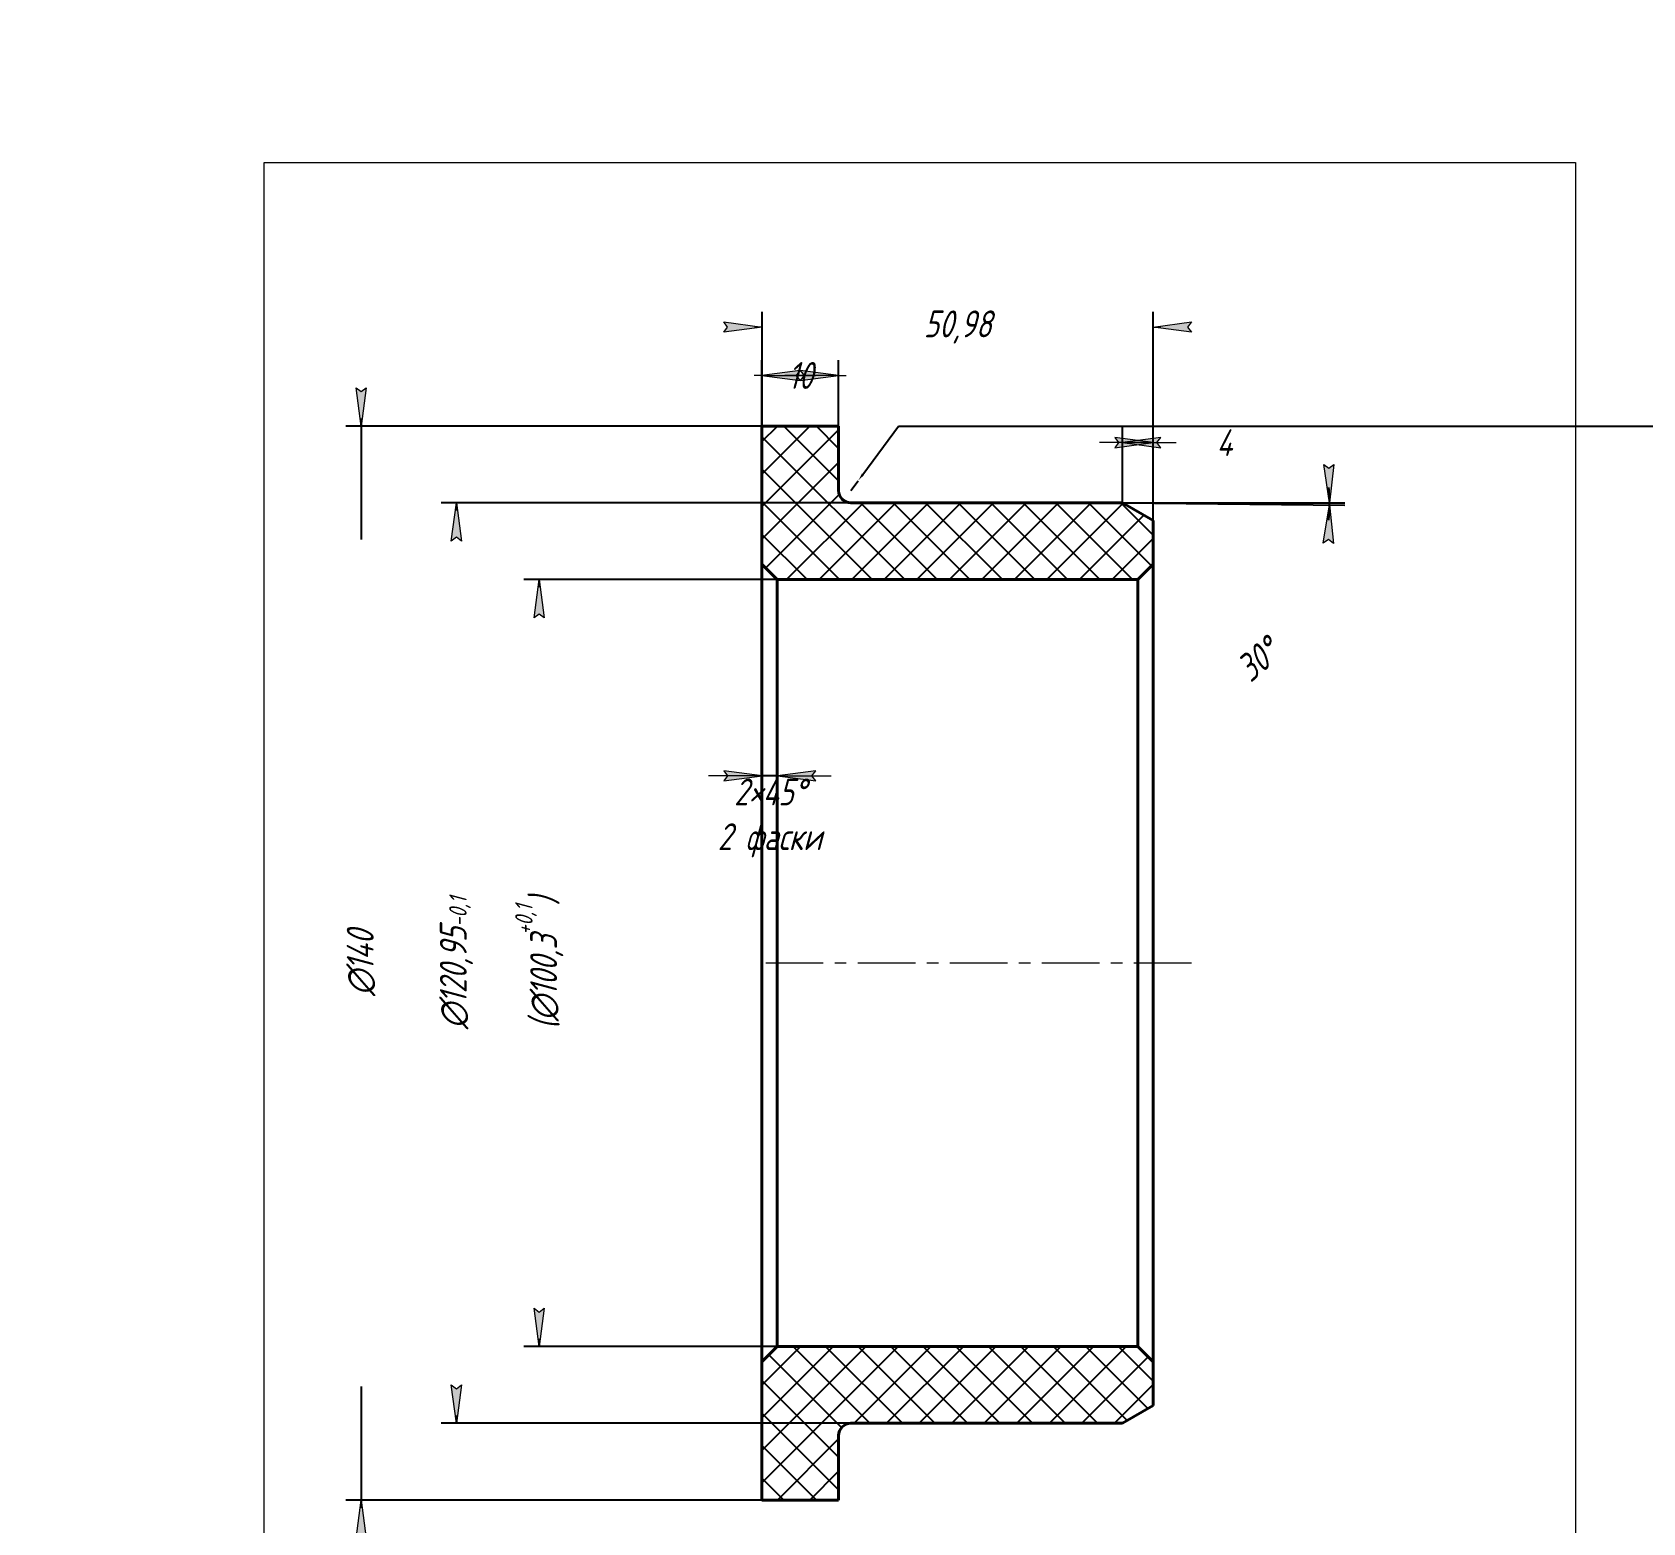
# Model space of a CAD drawing. Header units: millimetres. Extents: x 0 to 210, y 0 to 297.
# Drawn here: x 0 to 210, y 102.7 to 297 of the extents above; entities that cross this region are included whole.
import ezdxf

# ---------------------------------------------------------------- set-up
doc = ezdxf.new("R2010")
doc.units = ezdxf.units.MM
for name, pattern in [('K5LT_AXLED', [12, 7.5, -1.5, 1.5, -1.5]), ('K5LT_BASIC', [0]), ('K5LT_THIN', [0]), ('K5LT_THIN_INCLUDED_TO_HATCHING', [0])]:
    doc.linetypes.add(name, pattern=pattern)
doc.layers.add('Системный слой', color=7, linetype='Continuous')
doc.styles.add('KDIMTEXTSTYLE', font='GOST_AU.SHX', dxfattribs={"width": 0.96, "oblique": 15, "height": 5})
doc.dimstyles.new('KDIMSTYLE (1.00)', dxfattribs={"dimtxt": 5, "dimasz": 1, "dimexe": 2, "dimexo": 0.0625, "dimgap": 1, "dimtad": 1, "dimtxsty": 'KDIMTEXTSTYLE', "dimsah": 1, "dimcen": 0.09, "dimdle": 1, "dimadec": 0, "dimazin": 0, "dimtfac": 0.667, "dimtmove": 0, "dimatfit": 3, "dimfxl": 1, "dimtvp": 1, "dimtolj": 1, "dimtzin": 0, "dimarcsym": 0})

# ---------------------------------------------------------------- blocks, each defined once
blk = doc.blocks.new('U0')
at = {"layer": 'Системный слой', "color": 7, "linetype": 'K5LT_THIN_INCLUDED_TO_HATCHING', "lineweight": 18}
for p, q in [((30.2348940378597, 280), (201.2348940378597, 280)), ((30.2348940378597, 78), (30.2348940378597, 280)), ((201.2348940378597, 280), (201.2348940378597, 78)), ((201.2348940378597, 78), (30.2348940378597, 78))]:
    blk.add_line(p, q, dxfattribs=at)
blk = doc.blocks.new('KDIMARROW_01')
at = {"layer": 'Системный слой'}
blk.add_hatch(color=0, dxfattribs=at).paths.add_polyline_path([(0, 0), (-5, 0.658262491226197), (-4.5, 5.51091059616309e-16), (-5, -0.6582624912261956)])
at = {"layer": 'Системный слой', "color": 0, "linetype": 'K5LT_THIN', "lineweight": 18}
for p, q in [((-4.5, 5.51091059616309e-16), (-5, 0.658262491226197)), ((-5, 0.658262491226197), (0, 0)), ((0, 0), (-5, -0.6582624912261956)), ((-5, -0.6582624912261956), (-4.5, 5.51091059616309e-16)), ((0, 0), (-1, 0))]:
    blk.add_line(p, q, dxfattribs=at)
blk = doc.blocks.new('KDIMARROW_02')
at = {"layer": 'Системный слой'}
blk.add_hatch(color=0, dxfattribs=at).paths.add_polyline_path([(4.5, -5.51091059616309e-16), (5, 0.6582624912261956), (0, 0), (5, -0.658262491226197)])
at = {"layer": 'Системный слой', "color": 0, "linetype": 'K5LT_THIN', "lineweight": 18}
for p, q in [((0, 0), (-1, 0)), ((5, 0.6582624912261956), (0, 0)), ((0, 0), (5, -0.658262491226197)), ((0, 0), (7, -8.572527594031472e-16)), ((4.5, -5.51091059616309e-16), (5, 0.6582624912261956)), ((5, -0.658262491226197), (4.5, -5.51091059616309e-16))]:
    blk.add_line(p, q, dxfattribs=at)

msp = doc.modelspace()

# ---------------------------------------------------------------- hatches: boundary and pattern name
at = {"layer": 'Системный слой'}
h = msp.add_hatch(dxfattribs=at)
h.set_pattern_fill('', angle=45, style=0, pattern_type=0)
h.set_pattern_definition([(45, (0, 0), (-2.121320343559643, 2.121320343559643), []), (135, (0, 0), (-2.121320343559643, -2.121320343559642), [])])
h.paths.add_polyline_path([(95.15161879652806, 123.6500027414015), (95.15161879652806, 105.6500027414015), (105.1516187965281, 105.6500027414015), (105.1516187965281, 114.0500027414015), (105.6202479466296, 115.1813735913), (106.751618796528, 115.6500027414015), (142.1516187965281, 115.6500027414015), (146.1516187965281, 117.95940381816), (146.1516187965281, 123.6500027414015), (144.1516187965281, 125.6500027414015), (97.15161879652806, 125.6500027414015)])
h.paths.add_polyline_path([(95.15161879652807, 245.6500027414015), (95.15161879652807, 227.6500027414015), (97.15161879652807, 225.6500027414015), (144.1516187965281, 225.6500027414015), (146.1516187965281, 227.6500027414015), (146.1516187965281, 233.340601664643), (142.1516187965281, 235.6500027414015), (106.7516187965281, 235.6500027414015), (105.6202479466296, 236.118631891503), (105.1516187965281, 237.2500027414015), (105.1516187965281, 245.6500027414015)])

# ---------------------------------------------------------------- linework, layer by layer
at = {"layer": 'Системный слой', "color": 150, "linetype": 'K5LT_BASIC', "lineweight": 40, "true_color": 0x0080ff}
for p, q in [((95.15161879652807, 245.6500027414015), (105.1516187965281, 245.6500027414015)), ((95.15161879652807, 227.6500027414015), (95.15161879652807, 245.6500027414015)), ((105.1516187965281, 245.6500027414015), (105.1516187965281, 237.2500027414015)), ((106.7516187965281, 235.6500027414015), (142.1516187965281, 235.6500027414015)), ((146.1516187965281, 233.340601664643), (142.1516187965281, 235.6500027414015)), ((146.1516187965281, 233.340601664643), (146.1516187965281, 227.6500027414015)), ((95.15161879652807, 227.6500027414015), (97.15161879652807, 225.6500027414015)), ((95.15161879652807, 227.6500027414015), (95.15161879652806, 123.6500027414015)), ((146.1516187965281, 227.6500027414015), (144.1516187965281, 225.6500027414015)), ((146.1516187965281, 227.6500027414015), (146.1516187965281, 123.6500027414015)), ((144.1516187965281, 225.6500027414015), (97.15161879652807, 225.6500027414015)), ((97.15161879652807, 225.6500027414015), (97.15161879652806, 125.6500027414015)), ((144.1516187965281, 225.6500027414015), (144.1516187965281, 125.6500027414015)), ((95.15161879652806, 123.6500027414015), (97.15161879652806, 125.6500027414015)), ((144.1516187965281, 125.6500027414015), (97.15161879652806, 125.6500027414015)), ((146.1516187965281, 123.6500027414015), (144.1516187965281, 125.6500027414015)), ((95.15161879652806, 105.6500027414015), (95.15161879652806, 123.6500027414015)), ((146.1516187965281, 123.6500027414015), (146.1516187965281, 117.95940381816)), ((146.1516187965281, 117.95940381816), (142.1516187965281, 115.6500027414015)), ((106.751618796528, 115.6500027414015), (142.1516187965281, 115.6500027414015)), ((105.1516187965281, 114.0500027414015), (105.1516187965281, 105.6500027414015)), ((95.15161879652806, 105.6500027414015), (105.1516187965281, 105.6500027414015))]:
    msp.add_line(p, q, dxfattribs=at)
at = {"layer": 'Системный слой', "color": 7, "linetype": 'K5LT_THIN', "lineweight": 18}
msp.add_line((153.1516187965281, 235.6500027414015), (142.1516187965281, 235.6500027414015), dxfattribs=at)
at = {"layer": 'Системный слой', "color": 30, "linetype": 'K5LT_AXLED', "lineweight": 18, "true_color": 0xff8000}
msp.add_line((151.1516187965281, 175.6500027414015), (95.15161879652806, 175.6500027414015), dxfattribs=at)
at = {"layer": 'Системный слой', "color": 150, "linetype": 'K5LT_BASIC', "lineweight": 40, "true_color": 0x0080ff}
for centre, start, end in [((106.7516187965281, 237.2500027414015), 180, 270), ((106.751618796528, 114.0500027414015), 90, 180)]:
    msp.add_arc(centre, 1.6, start, end, dxfattribs=at)

# ---------------------------------------------------------------- block references
at = {"layer": 'Системный слой'}
msp.add_blockref('U0', (0, 0), dxfattribs=at)

# ---------------------------------------------------------------- dimensions: what is measured, and where the dimension line sits
at = {"layer": 'Системный слой', "color": 7}
for base, p1, p2, location, override in [((95.16695930446207, 258.5685438560776), (146.1516187965281, 227.6500027414015), (95.16695930446207, 233.340601664643), (120.6592890504951, 258.5685438560776), {"dimexo": 0, "dimpost": '\\H3.5;\\W0.965;\\Q15;<>', "dimblk1": 'KDIMARROW_01', "dimblk2": 'KDIMARROW_01', "dimse1": 0, "dimse2": 0, "dimclrt": 7, "dimtolj": 1}), ((95.15161879652807, 252.2538429735761), (105.1516187965281, 245.6500027414015), (95.15161879652807, 245.6500027414015), (100.1516187965281, 252.2538429735761), {"dimexo": 0, "dimpost": '\\H3.5;\\W0.965;\\Q15;<>', "dimblk1": 'KDIMARROW_02', "dimblk2": 'KDIMARROW_02', "dimse1": 0, "dimse2": 0, "dimclrt": 7, "dimtolj": 1}), ((142.1516187965281, 243.497204560306), (146.1516187965281, 232.8047032797808), (142.1516187965281, 235.6500027414015), (155.4316187965281, 243.497204560306), {"dimexo": 0, "dimtoh": 1, "dimpost": '\\H3.5;\\W0.965;\\Q15;<>', "dimblk1": 'KDIMARROW_02', "dimblk2": 'KDIMARROW_02', "dimse1": 0, "dimse2": 0, "dimclrt": 7, "dimtmove": 1, "dimtolj": 1})]:
    msp.add_linear_dim(base=base, p1=p1, p2=p2, location=location, dimstyle='KDIMSTYLE (1.00)', override=override, dxfattribs=at).render()
msp.add_radius_dim(center=(106.7516187965281, 237.2500027414015), radius=1.6000000000000358, location=(112.9602744702725, 245.6500027414015), text='\\H3.5;\\W0.965;\\Q15;R\\H3.5;\\W0.965;\\Q15;\\Q15;1,6', dimstyle='KDIMSTYLE (1.00)', override={"dimtih": 1, "dimtoh": 1, "dimblk2": 'KDIMARROW_01', "dimclrt": 7, "dimtmove": 1, "dimtolj": 1}, dxfattribs=at).render()
msp.add_linear_dim(base=(42.88069010330587, 105.6500027414015), p1=(95.15161879652807, 245.6500027414015), p2=(95.15161879652806, 105.6500027414015), angle=90, location=(42.88069010330588, 175.6500027414015), dimstyle='KDIMSTYLE (1.00)', override={"dimexo": 0, "dimpost": '\\H3.5;\\W0.965;\\Q15;∅<>', "dimblk1": 'KDIMARROW_01', "dimblk2": 'KDIMARROW_01', "dimse1": 0, "dimse2": 0, "dimclrt": 7, "dimtolj": 1}, dxfattribs=at).render()
for base, p1, p2, location, text in [((55.30673368154453, 235.6500027414015), (111.6895606655013, 115.6500027414015), (111.9602744702724, 235.6500027414015), (55.30673368154451, 175.6500027414015), '\\H3.5;\\W0.965;\\Q15;∅\\H3.5;\\W0.965;\\Q15;\\Q15;120,95\\H0.65x;\\S^-0,1;\\H1.5x;'), ((66.11128407149852, 225.6500027414015), (97.16695930446207, 125.6500027414015), (97.16695930446207, 225.6500027414015), (66.1112840714985, 175.6500027414015), '\\H3.5;\\W0.965;\\Q15;\\Q15;(\\H3.5;\\W0.965;\\Q15;∅\\H3.5;\\W0.965;\\Q15;\\Q15;100,3\\H0.65x;\\S+0,1^;\\H1.5x;\\H3.5;\\W0.965;\\Q15;\\Q15;)')]:
    msp.add_linear_dim(base=base, p1=p1, p2=p2, angle=90, location=location, text=text, dimstyle='KDIMSTYLE (1.00)', override={"dimexo": 0, "dimblk1": 'KDIMARROW_01', "dimblk2": 'KDIMARROW_01', "dimse1": 0, "dimse2": 0, "dimclrt": 7, "dimtolj": 1}, dxfattribs=at).render()
msp.add_angular_dim_2l(base=(146.1516187965281, 233.340601664643), line1=((142.1516187965281, 235.6500027414015), (153.1516187965281, 235.6500027414015)), line2=((142.1516187965281, 235.6500027414015), (169.1444122082193, 235.3800658093269)), location=(159.7397154288773, 215.1721459452257), text='\\H3.5;\\W0.965;\\Q15;\\H3.5;\\W0.965;\\Q15;\\Q15;30\\Q15;°\\Q15;\\H0.65x;\\S^;\\H1.5x;', dimstyle='KDIMSTYLE (1.00)', override={"dimblk1": 'KDIMARROW_01', "dimblk2": 'KDIMARROW_01', "dimclrt": 7, "dimtolj": 1}, dxfattribs=at).render()
msp.add_linear_dim(base=(95.16695930446207, 200.0697188657857), p1=(97.16695930446207, 225.6500027414015), p2=(95.16695930446207, 227.6500027414015), dimstyle='KDIMSTYLE (1.00)', override={"dimexo": 0, "dimpost": '\\H3.5;\\W0.965;\\Q15;<>\\H3.5;\\W0.965;\\Q15;\\Q15;\\Q15;×\\Q15;45\\Q15;°\\Q15;\\X\\H3.5;\\W0.965;\\Q15;\\Q15;2 фаски', "dimblk1": 'KDIMARROW_02', "dimblk2": 'KDIMARROW_02', "dimse1": 0, "dimse2": 0, "dimclrt": 7, "dimtolj": 1}, dxfattribs=at).render()

doc.saveas('drawing.dxf')
